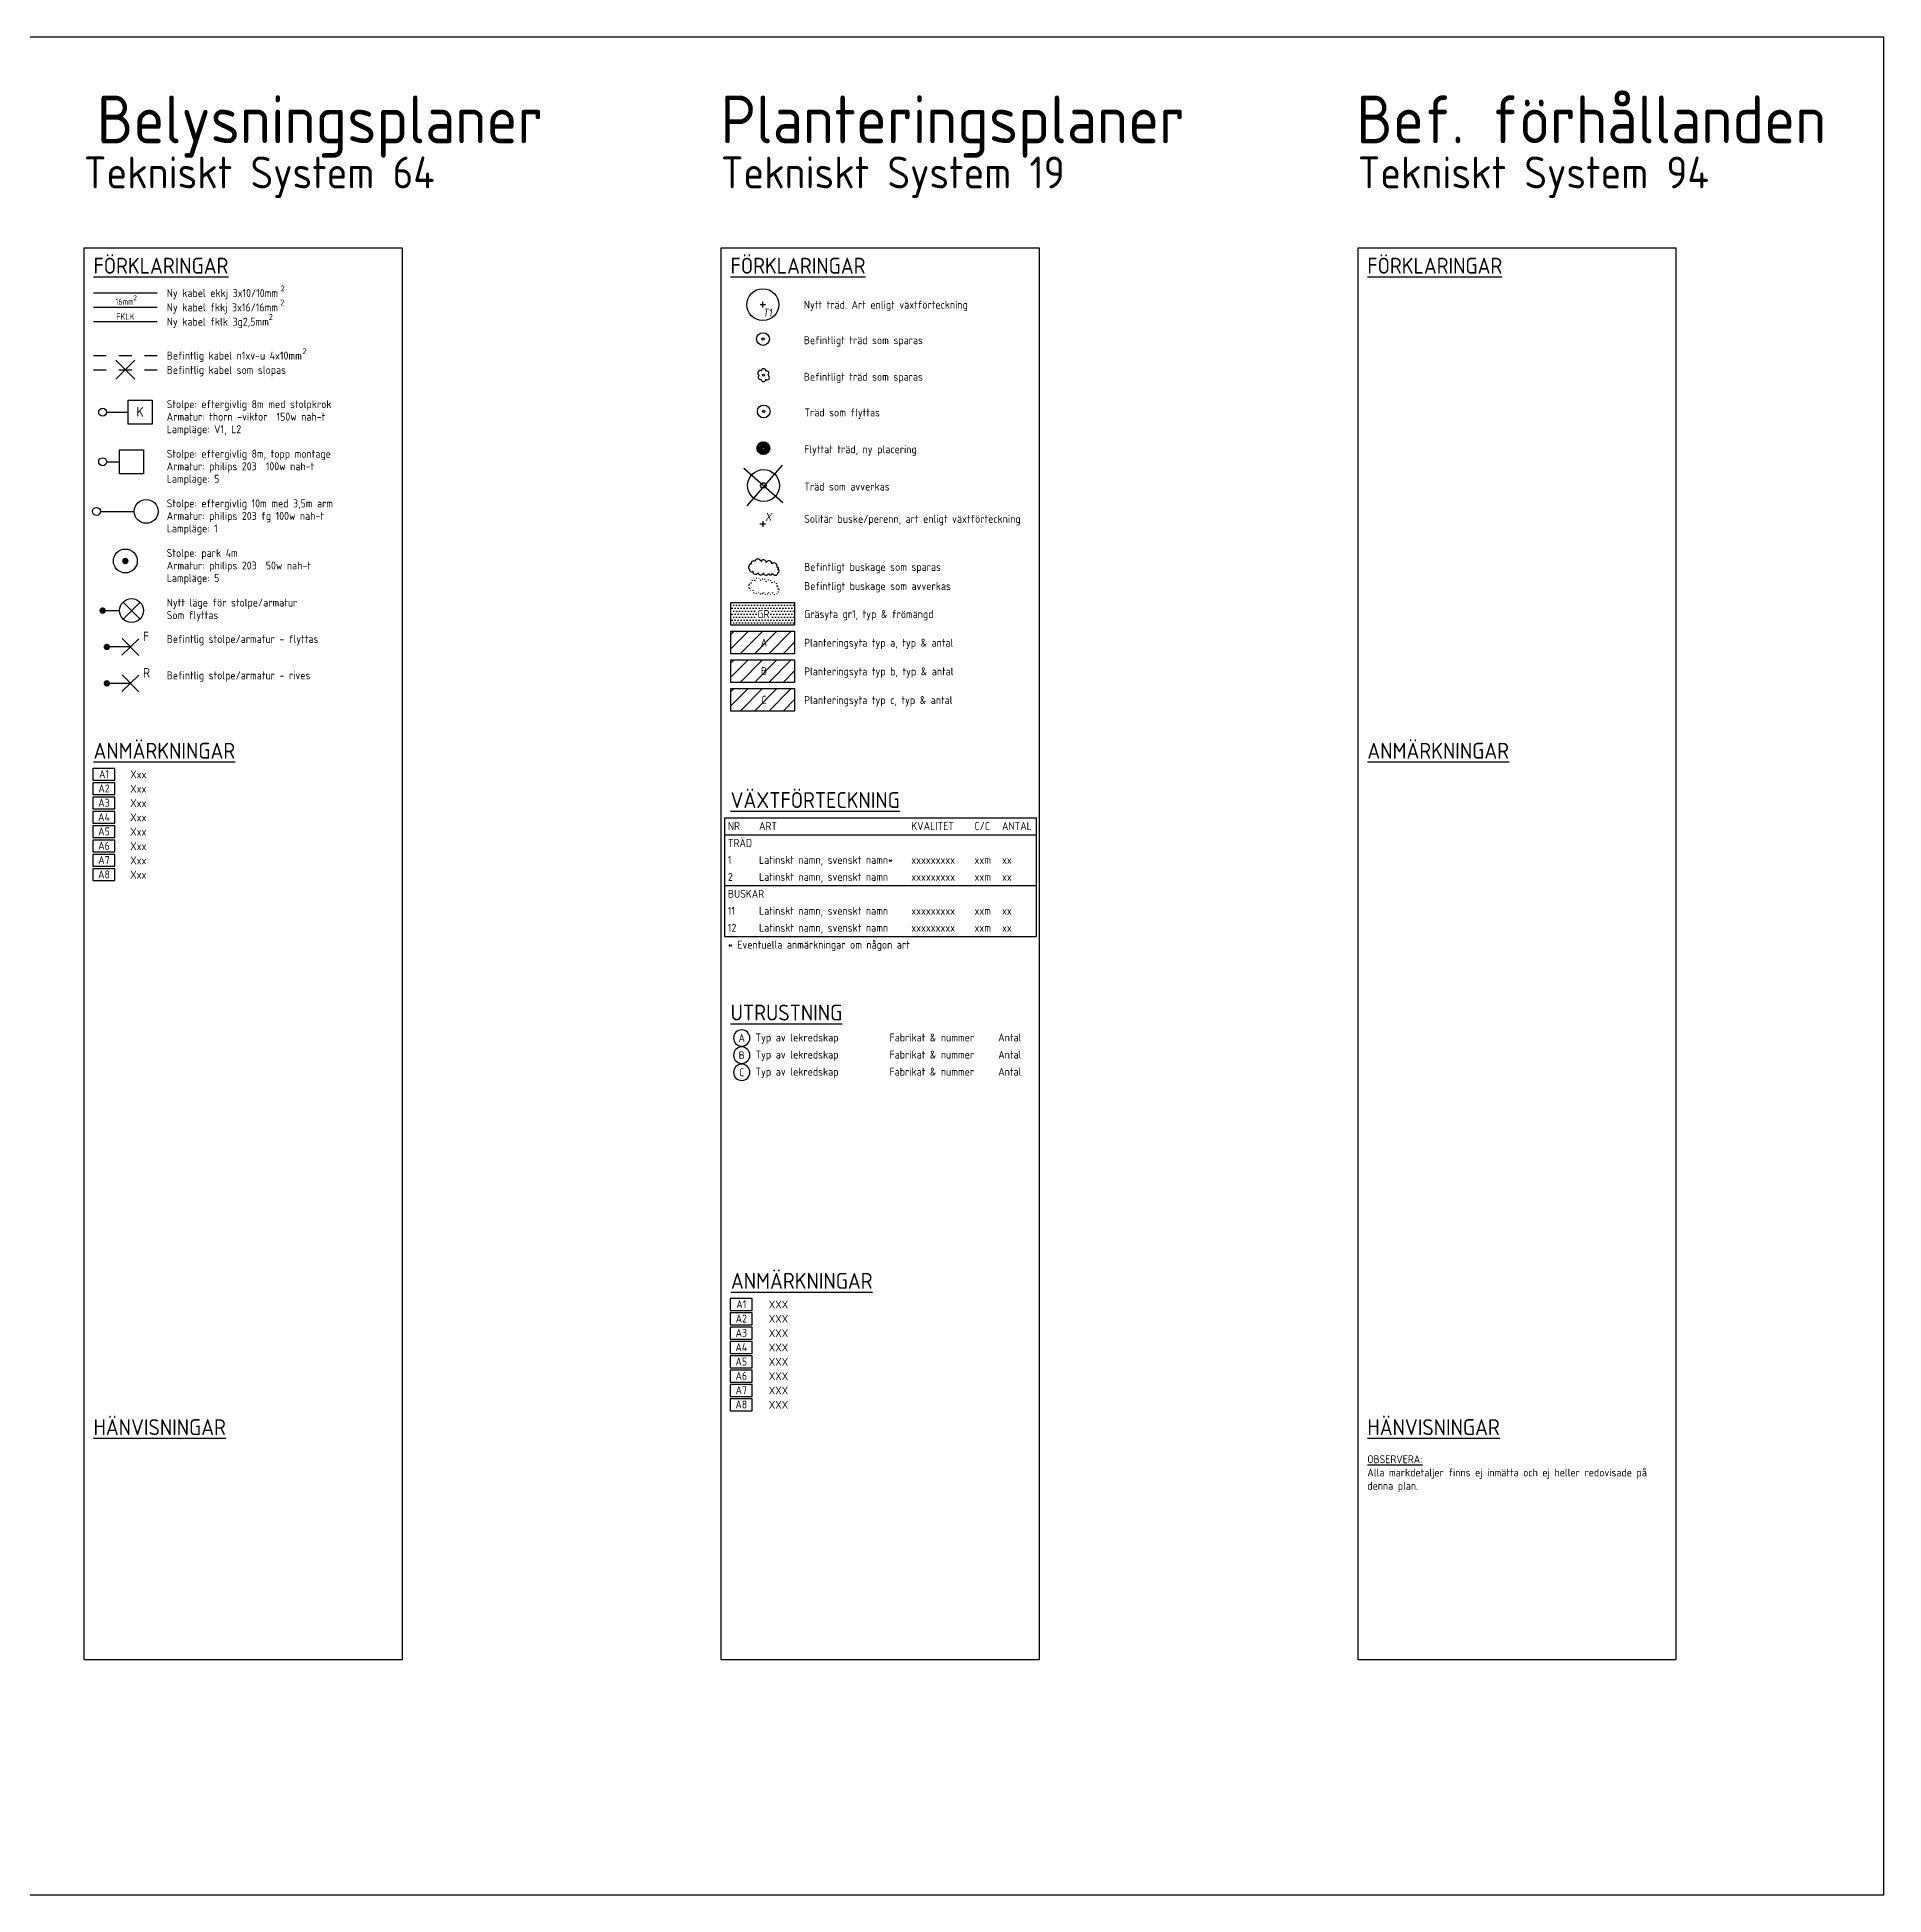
# Model space of a CAD drawing. Header units: metres. Extents: x 162815 to 178081, y 6220705 to 6240819.
# Drawn here: x 168557 to 169136, y 6230575 to 6231158 of the extents above; entities that cross this region are included whole.
import ezdxf
from ezdxf.enums import TextEntityAlignment as Align

# ---------------------------------------------------------------- set-up
doc = ezdxf.new("R2010")
doc.units = ezdxf.units.M
doc.linetypes.add('AA_DASHED_4', pattern=[8, 4, -4])
doc.linetypes.add('AA_DOT_1', pattern=[0.8, 0.2, -0.6])
doc.layers.get('Defpoints').update_dxf_attribs({"color": 5})
for name, color, linetype in [('19_anmärk', 1, 'Continuous'), ('19_BEF', 9, 'Continuous'), ('19_buskar', 3, 'Continuous'), ('19_gr-yta', 4, 'Continuous'), ('19_PL-YTA-A', 9, 'Continuous'), ('19_PL-YTA-B', 4, 'Continuous'), ('19_PL-YTA-C', 1, 'Continuous'), ('19_riv-buskar', 4, 'AA_DOT_1'), ('19_T', 1, 'Continuous'), ('19_TRAD', 3, 'Continuous'), ('19_träd', 3, 'Continuous'), ('19_txt', 1, 'Continuous'), ('19_utr', 3, 'Continuous'), ('64_anmärkning', 1, 'Continuous'), ('64_armatur', 3, 'Continuous'), ('64_b_kabel', 1, 'AA_DASHED_4'), ('64_b_kabel_riv', 7, 'Continuous'), ('64_kabel', 6, 'Continuous'), ('64_txt', 1, 'Continuous'), ('94_txt', 1, 'Continuous'), ('NRTEXT', 2, 'Continuous')]:
    doc.layers.add(name, color=color, linetype=linetype)
doc.styles.add('Iso', font='iso.shx')
pattern_1 = [(45, (166391.315, 6230567.4004), (-2.245064, 2.245064), [])]

# ---------------------------------------------------------------- blocks, each defined once
blk = doc.blocks.new('_SLLEDN')
at = {"linetype": 'Continuous'}
for p, q in [((1.18, -1.18), (-1.18, 1.18)), ((-1.18, -1.18), (1.18, 1.18))]:
    blk.add_line(p, q, dxfattribs=at)
blk = doc.blocks.new('_16')
at = {"style": 'Iso'}
for s, height, p in [('16mm', 1, (0, 0)), ('2', 0.75, (2.82, 0.73))]:
    blk.add_text(s, height=height, dxfattribs=at).set_placement(p)
blk = doc.blocks.new('_BEL-ESV1')
for p, q in [((0, -1.25), (0, -8)), ((-3.75, -8), (3.75, -8)), ((-3.75, -15.5), (-3.75, -8)), ((3.75, -8), (3.75, -15.5)), ((3.75, -15.5), (-3.75, -15.5))]:
    blk.add_line(p, q)
blk.add_circle((0, 0), 1.25)
blk = doc.blocks.new('_BEL-ESV2')
for p, q in [((-3.75, -12.82), (-3.75, -5.32)), ((-3.75, -5.32), (3.75, -5.32)), ((0, -1.25), (0, -5.32)), ((3.75, -5.32), (3.75, -12.82)), ((3.75, -12.82), (-3.75, -12.82))]:
    blk.add_line(p, q)
blk.add_circle((0, 0), 1.25)
blk = doc.blocks.new('_BEL-GC')
at = {"const_width": 1, "flags": 128}
blk.add_lwpolyline([(-0.45, -0.22, 1), (0.45, 0.22, 1)], format="xyb", close=True, dxfattribs=at)
blk.add_circle((0, 0), 3.75)
blk = doc.blocks.new('_BEL-ESV')
blk.add_line((0, -1.25), (0, -11.88))
for centre, radius in [((0, 0), 1.25), ((0, -15.62), 3.75)]:
    blk.add_circle(centre, radius)
blk = doc.blocks.new('_BEL-T')
for p, q in [((7.4, 0), (0.5, 0)), ((10.09, 2.6), (4.7, -2.6)), ((4.79, 2.7), (10, -2.7))]:
    blk.add_line(p, q)
at = {"const_width": 1, "flags": 128}
blk.add_lwpolyline([(0.22, -0.45, 1), (-0.22, 0.45, 1)], format="xyb", close=True, dxfattribs=at)
blk = doc.blocks.new('_BEL-B2')
for p, q in [((0, 0), (5.32, 0)), ((11.73, -2.65), (6.42, 2.65)), ((11.73, 2.65), (6.42, -2.65))]:
    blk.add_line(p, q)
at = {"const_width": 1, "flags": 128}
blk.add_lwpolyline([(0.22, -0.45, 1), (-0.22, 0.45, 1)], format="xyb", close=True, dxfattribs=at)
blk.add_circle((9.07, 0), 3.75)
blk = doc.blocks.new('_ANM')
at = {"color": 0}
blk.add_lwpolyline([(-3.46, -1.95), (3.46, -1.95), (3.46, 1.76), (-3.46, 1.76)], close=True, dxfattribs=at)
at = {"color": 4, "style": 'Iso'}
blk.add_attdef('ANM', text='', height=2.5, dxfattribs=at).set_placement((0, 0), align=Align.MIDDLE_CENTER)
blk = doc.blocks.new('_BUSKAGE')
blk.add_lwpolyline([(4.41, -0.09, 0.7808), (2.88, 0.99, 0.7808), (1.08, 1.35, 0.7808), (-0.63, 1.71, 0.7808), (-2.52, 1.71, 0.7808), (-3.6, 0.9, 0.7808), (-4.23, 0.18, 0.7808), (-4.14, -0.72, 0.7808), (-3.15, -1.35, 0.7808), (-1.44, -1.89, 0.7808), (0.18, -1.89, 0.7808), (1.8, -2.07, 0.7808), (3.06, -2.07, 0.7808), (4.77, -1.89, 0.7808), (4.77, -0.9, 0.7808), (4.41, -0.09, 0.7808)], format="xyb", close=True)
blk = doc.blocks.new('Befintligt träd')
for centre, radius in [((0.01, -0.01), 2), ((0, 0), 0.347)]:
    blk.add_circle(centre, radius)
blk = doc.blocks.new('Flyttat träd')
h = blk.add_hatch()
h.set_pattern_fill('ANSI31', color=256, scale=0.1, style=0)
h.set_pattern_definition([(45, (-492.00868, -446.62096), (-0.2245064, 0.2245064), [])])
h.paths.add_polyline_path([(-1.99, -0.01, 1), (2.01, -0.01, 1)])
h.paths.add_polyline_path([(0.35, 0, -1), (-0.35, 0, -1)], flags=16)
for centre, radius in [((0.01, -0.01), 2), ((0, 0), 0.347)]:
    blk.add_circle(centre, radius)
blk = doc.blocks.new('Träd som avverkas')
for p, q in [((5.84, 6.35), (-5.25, -6.44)), ((-6.18, 5.42), (6.12, -5.37))]:
    blk.add_line(p, q)
for centre, radius in [((0.03, -0.04), 5), ((-0.01, -0.01), 0.866)]:
    blk.add_circle(centre, radius)
blk = doc.blocks.new('LÖVTRÄD', base_point=(2, 2))
blk.add_circle((2, 2), 0.08)
for centre, radius, start, end in [((1.712, 2.192), 0.222, 59.744, 239.744), ((1.712, 1.808), 0.179, 116.565, 296.565), ((2, 2.352), 0.208, 0, 180), ((2, 1.648), 0.208, 180, 0), ((2.288, 1.808), 0.222, 239.744, 59.744), ((2.288, 2.192), 0.179, 296.565, 116.565)]:
    blk.add_arc(centre, radius, start, end)
blk = doc.blocks.new('NR')
blk.add_circle((0, 2.57), 2.57)
at = {"layer": 'NRTEXT', "style": 'Iso'}
blk.add_attdef('NR', text='', height=2.5, dxfattribs=at).set_placement((0, 2.57), align=Align.MIDDLE_CENTER)
blk = doc.blocks.new('Nytt träd')
for p, q in [((-0.87, 0), (0.87, 0)), ((0, -0.87), (0, 0.87))]:
    blk.add_line(p, q)
blk.add_circle((0, 0), 5)
at = {"color": 3, "style": 'Iso', "oblique": 9}
blk.add_attdef('TRADSORT', (0, -3.75), '', height=2.5, dxfattribs=at)
blk = doc.blocks.new('Ny buske')
for p, q in [((-0.9, 0), (0.83, 0)), ((0, 0.83), (0, -0.9))]:
    blk.add_line(p, q)
at = {"color": 3, "style": 'Iso', "oblique": 9}
blk.add_attdef('SOLITÄR', (0.74, 0.95), '', height=2.5, dxfattribs=at)

msp = doc.modelspace()

# ---------------------------------------------------------------- hatches: boundary and pattern name
at = {"layer": '19_gr-yta'}
h = msp.add_hatch(dxfattribs=at)
h.set_pattern_fill('DOTS', color=256, scale=15, style=0)
h.set_pattern_definition([(0, (167554.7005, 6230540.8612), (0.46875, 0.9375), [0, -0.9375])])
h.paths.add_polyline_path([(168774.457, 6230973.347), (168774.457, 6230980.395), (168794.457, 6230980.395), (168794.457, 6230973.347)])
h.paths.add_polyline_path([(168782.163, 6230974.911), (168786.627, 6230974.911), (168786.627, 6230978.661), (168782.163, 6230978.661)], flags=24)
at = {"layer": '19_PL-YTA-A'}
h = msp.add_hatch(dxfattribs=at)
h.set_pattern_fill('ANSI31', color=256, style=0)
h.set_pattern_definition(pattern_1)
h.paths.add_polyline_path([(168774.457, 6230964.347), (168774.457, 6230971.395), (168794.457, 6230971.395), (168794.457, 6230964.347)])
h.paths.add_polyline_path([(168783.501, 6230965.996), (168786.179, 6230965.996), (168786.179, 6230969.746), (168783.501, 6230969.746)], flags=24)
at = {"layer": '19_PL-YTA-B'}
h = msp.add_hatch(dxfattribs=at)
h.set_pattern_fill('ANSI31', color=256, style=0)
h.set_pattern_definition(pattern_1)
h.paths.add_polyline_path([(168774.457, 6230955.347), (168774.457, 6230962.395), (168794.457, 6230962.395), (168794.457, 6230955.347)])
h.paths.add_polyline_path([(168783.501, 6230956.996), (168786.179, 6230956.996), (168786.179, 6230960.746), (168783.501, 6230960.746)], flags=24)
at = {"layer": '19_PL-YTA-C'}
h = msp.add_hatch(dxfattribs=at)
h.set_pattern_fill('ANSI31', color=256, angle=360, style=0)
h.set_pattern_definition([(45, (166391.315, 6230567.4004), (-2.245064, 2.245064), [])])
h.paths.add_polyline_path([(168774.457, 6230946.347), (168774.457, 6230953.395), (168794.457, 6230953.395), (168794.457, 6230946.347)])
h.paths.add_polyline_path([(168783.501, 6230947.996), (168786.179, 6230947.996), (168786.179, 6230951.746), (168783.501, 6230951.746)], flags=24)

# ---------------------------------------------------------------- linework, layer by layer
at = {"layer": '19_txt'}
for p, q in [((168772.407, 6230912.83), (168772.407, 6230875.555)), ((168772.407, 6230912.83), (168870.304, 6230912.83)), ((168870.304, 6230912.83), (168870.304, 6230875.555)), ((168772.407, 6230907.505), (168870.304, 6230907.505)), ((168772.407, 6230891.53), (168870.304, 6230891.53)), ((168772.407, 6230875.555), (168870.304, 6230875.555))]:
    msp.add_line(p, q, dxfattribs=at)
for points in [[(168774.457, 6230973.347), (168774.457, 6230980.395), (168794.457, 6230980.395), (168794.457, 6230973.347)], [(168774.457, 6230964.347), (168774.457, 6230971.395), (168794.457, 6230971.395), (168794.457, 6230964.347)], [(168774.457, 6230955.347), (168774.457, 6230962.395), (168794.457, 6230962.395), (168794.457, 6230955.347)], [(168774.457, 6230946.347), (168774.457, 6230953.395), (168794.457, 6230953.395), (168794.457, 6230946.347)]]:
    msp.add_lwpolyline(points, close=True, dxfattribs=at)
at = {"layer": '64_b_kabel'}
for p, q in [((168574.307, 6231058.038), (168594.307, 6231058.038)), ((168574.307, 6231053.538), (168594.307, 6231053.538))]:
    msp.add_line(p, q, dxfattribs=at)
at = {"layer": '64_kabel'}
for p, q in [((168574.307, 6231077.692), (168594.307, 6231077.692)), ((168574.307, 6231073.192), (168594.307, 6231073.192)), ((168574.307, 6231068.692), (168594.307, 6231068.692))]:
    msp.add_line(p, q, dxfattribs=at)
at = {"layer": 'Defpoints', "flags": 128}
for points in [[(167554.551, 6230574.576), (169136.487, 6230574.576), (169136.487, 6231157.96), (167554.551, 6231157.96)], [(168571.307, 6231091.684), (168571.307, 6230648.484), (168671.307, 6230648.484), (168671.307, 6231091.684)], [(168771.307, 6231091.684), (168771.307, 6230648.484), (168871.307, 6230648.484), (168871.307, 6231091.684)], [(168771.307, 6231091.684), (168771.307, 6230648.484), (168871.307, 6230648.484), (168871.307, 6231091.684)], [(168971.307, 6231091.684), (168971.307, 6230648.484), (169071.307, 6230648.484), (169071.307, 6231091.684)]]:
    msp.add_lwpolyline(points, close=True, dxfattribs=at)

# ---------------------------------------------------------------- block references
at = {"layer": '19_anmärk'}
for p, values in [((168777.725, 6230760.057), {'ANM': 'A1'}), ((168777.725, 6230755.557), {'ANM': 'A2'}), ((168777.725, 6230751.057), {'ANM': 'A3'}), ((168777.725, 6230746.557), {'ANM': 'A4'}), ((168777.725, 6230742.057), {'ANM': 'A5'}), ((168777.725, 6230737.557), {'ANM': 'A6'}), ((168777.725, 6230733.057), {'ANM': 'A7'}), ((168777.725, 6230728.557), {'ANM': 'A8'})]:
    msp.add_blockref('_ANM', p, dxfattribs=at).add_auto_attribs(values)
at = {"layer": '19_BEF', "xscale": 3.600000000005821, "yscale": 3.600000000005821, "zscale": 3.600000000005821}
msp.add_blockref('LÖVTRÄD', (168784.706, 6231051.806), dxfattribs=at)
at = {"layer": '19_BEF'}
msp.add_blockref('Befintligt träd', (168784.755, 6231040.419), dxfattribs=at)
at = {"layer": '19_buskar'}
msp.add_blockref('Ny buske', (168784.487, 6231005.112), dxfattribs=at).add_auto_attribs({'SOLITÄR': 'X'})
msp.add_blockref('_BUSKAGE', (168784.471, 6230991.603), dxfattribs=at)
at = {"layer": '19_riv-buskar'}
msp.add_blockref('_BUSKAGE', (168784.471, 6230985.601), dxfattribs=at)
at = {"layer": '19_TRAD'}
for name, p in [('Befintligt träd', (168784.537, 6231063.149)), ('Flyttat träd', (168784.621, 6231028.902)), ('Träd som avverkas', (168784.677, 6231017.187))]:
    msp.add_blockref(name, p, dxfattribs=at)
at = {"layer": '19_träd'}
msp.add_blockref('Nytt träd', (168784.487, 6231073.959), dxfattribs=at).add_auto_attribs({'TRADSORT': 'T1'})
at = {"layer": '19_utr'}
ref = msp.add_blockref('NR', (168777.862, 6230841.073), dxfattribs=dict(at, xscale=-1))
ref.add_attrib('NR', 'A', dxfattribs={"layer": '19_T', "height": 2.5, "style": 'Iso'}).set_placement((168777.862, 6230843.645), align=Align.MIDDLE_CENTER)
ref = msp.add_blockref('NR', (168777.862, 6230835.698), dxfattribs=dict(at, xscale=-1))
ref.add_attrib('NR', 'B', dxfattribs={"layer": '19_T', "height": 2.5, "style": 'Iso'}).set_placement((168777.862, 6230838.27), align=Align.MIDDLE_CENTER)
ref = msp.add_blockref('NR', (168777.862, 6230830.322), dxfattribs=dict(at, xscale=-1))
ref.add_attrib('NR', 'C', dxfattribs={"layer": '19_T', "height": 2.5, "style": 'Iso'}).set_placement((168777.862, 6230832.894), align=Align.MIDDLE_CENTER)
at = {"layer": '64_anmärkning'}
for p, values in [((168577.598, 6230926.528), {'ANM': 'A1'}), ((168577.598, 6230922.028), {'ANM': 'A2'}), ((168577.598, 6230917.528), {'ANM': 'A3'}), ((168577.598, 6230913.028), {'ANM': 'A4'}), ((168577.598, 6230908.528), {'ANM': 'A5'}), ((168577.598, 6230904.028), {'ANM': 'A6'}), ((168577.598, 6230899.528), {'ANM': 'A7'}), ((168577.598, 6230895.028), {'ANM': 'A8'})]:
    msp.add_blockref('_ANM', p, dxfattribs=at).add_auto_attribs(values)
at = {"layer": '64_armatur', "rotation": 90}
for name, p in [('_BEL-ESV1', (168577.182, 6231040.191)), ('_BEL-ESV2', (168577.182, 6231024.613)), ('_BEL-ESV', (168575.245, 6231009.035))]:
    msp.add_blockref(name, p, dxfattribs=at)
at = {"layer": '64_armatur'}
for name, p in [('_BEL-GC', (168584.307, 6230993.457)), ('_BEL-B2', (168577.182, 6230977.879)), ('_BEL-T', (168578.502, 6230966.452)), ('_BEL-T', (168578.502, 6230955.025))]:
    msp.add_blockref(name, p, dxfattribs=at)
at = {"layer": '64_b_kabel_riv', "xscale": 2.5, "yscale": 2.5, "zscale": 2.5}
msp.add_blockref('_SLLEDN', (168584.307, 6231053.538), dxfattribs=at)
at = {"layer": '64_txt', "xscale": 2, "yscale": 2, "zscale": 2}
msp.add_blockref('_16', (168581.172, 6231073.892), dxfattribs=at)

# ---------------------------------------------------------------- texts
at = {"layer": '19_txt', "color": 7, "style": 'Iso'}
for s, p in [('%%uFÖRKLARINGAR', (168774.355, 6231083.684)), ('%%uVÄXTFÖRTECKNING', (168774.355, 6230915.875)), ('%%uUTRUSTNING', (168774.355, 6230849.14)), ('%%uANMÄRKNINGAR', (168774.457, 6230764.89))]:
    msp.add_text(s, height=5, dxfattribs=at).set_placement(p)
at = {"layer": '19_txt', "style": 'Iso'}
for s, p in [('GR', (168782.788, 6230975.536)), ('NR', (168773.52, 6230908.985)), ('ART', (168783.291, 6230908.985)), ('KVALITET', (168831.104, 6230908.985)), ('C/C', (168850.944, 6230908.985)), ('ANTAL', (168859.588, 6230908.985)), ('TRÄD', (168773.52, 6230903.66)), ('1', (168773.52, 6230898.335)), ('Latinskt namn, svenskt namn*', (168783.291, 6230898.335)), ('xxxxxxxxx', (168831.104, 6230898.335)), ('xxm', (168850.944, 6230898.335)), ('xx', (168859.588, 6230898.335)), ('2', (168773.52, 6230893.01)), ('Latinskt namn, svenskt namn', (168783.291, 6230893.01)), ('xxxxxxxxx', (168831.104, 6230893.01)), ('xxm', (168850.944, 6230893.01)), ('xx', (168859.588, 6230893.01)), ('BUSKAR', (168773.52, 6230887.685)), ('11', (168773.52, 6230882.36)), ('Latinskt namn, svenskt namn', (168783.291, 6230882.36)), ('xxxxxxxxx', (168831.104, 6230882.36)), ('xxm', (168850.944, 6230882.36)), ('xx', (168859.588, 6230882.36)), ('12', (168773.52, 6230877.035)), ('Latinskt namn, svenskt namn', (168783.291, 6230877.035)), ('xxxxxxxxx', (168831.104, 6230877.035)), ('xxm', (168850.944, 6230877.035)), ('xx', (168859.588, 6230877.035)), ('* Eventuella anmärkningar om någon art', (168773.52, 6230871.71)), ('Typ av lekredskap', (168782.163, 6230842.57)), ('Fabrikat & nummer', (168824.268, 6230842.57)), ('Antal', (168858.406, 6230842.57)), ('Typ av lekredskap', (168782.163, 6230837.194)), ('Fabrikat & nummer', (168824.268, 6230837.194)), ('Antal', (168858.406, 6230837.194)), ('Typ av lekredskap', (168782.163, 6230831.819)), ('Fabrikat & nummer', (168824.268, 6230831.819)), ('Antal', (168858.406, 6230831.819)), ('XXX', (168786.368, 6230758.722)), ('XXX', (168786.368, 6230754.222)), ('XXX', (168786.368, 6230749.722)), ('XXX', (168786.368, 6230745.222)), ('XXX', (168786.368, 6230740.722)), ('XXX', (168786.368, 6230736.222)), ('XXX', (168786.368, 6230731.722)), ('XXX', (168786.368, 6230727.222))]:
    msp.add_text(s, height=2.5, dxfattribs=at).set_placement(p)
for s, p in [('A', (168784.84, 6230967.871)), ('B', (168784.84, 6230958.871)), ('C', (168784.84, 6230949.871))]:
    msp.add_text(s, height=2.5, dxfattribs=at).set_placement(p, align=Align.MIDDLE_CENTER)
at = {"layer": '19_txt', "char_height": 2.5, "attachment_point": 1, "style": 'Iso'}
for s, insert, width in [('Nytt träd. Art enligt växtförteckning', (168797.355, 6231075.173), 72.63008), ('Befintligt träd som sparas', (168797.355, 6231064.045), 43.21429), ('Befintligt träd som sparas', (168797.355, 6231052.563), 43.21429), ('Träd som flyttas', (168797.54, 6231041.349), 28.03571), ('Flyttat träd, ny placering', (168797.439, 6231029.798), 43.03571), ('Träd som avverkas', (168797.49, 6231018.076), 30.53571), ('Solitär buske/perenn, art enligt växtförteckning', (168797.457, 6231007.916), 73.85031), ('Befintligt buskage som sparas', (168797.457, 6230992.842), 48.57143), ('Befintligt buskage som avverkas', (168797.457, 6230986.84), 52.32143), ('Gräsyta gr1, typ & frömängd', (168797.457, 6230978.036), 45.17857), ('Planteringsyta typ a, typ & antal', (168797.457, 6230969.036), 48.39286), ('Planteringsyta typ b, typ & antal', (168797.457, 6230960.036), 48.21429), ('Planteringsyta typ c, typ & antal', (168797.457, 6230951.036), 48.21429)]:
    msp.add_mtext(s, dxfattribs=dict(at, insert=insert, width=width))
at = {"layer": '64_armatur', "style": 'Iso'}
for s, p in [('K', (168587.831, 6231038.791)), ('F', (168589.842, 6230968.274)), ('R', (168589.842, 6230956.847))]:
    msp.add_text(s, height=3, dxfattribs=at).set_placement(p)
at = {"layer": '64_txt', "color": 7, "style": 'Iso'}
for s, p in [('%%uFÖRKLARINGAR', (168574.307, 6231083.684)), ('%%uANMÄRKNINGAR', (168574.307, 6230931.362)), ('%%uHÄNVISNINGAR', (168574.307, 6230718.946))]:
    msp.add_text(s, height=5, dxfattribs=at).set_placement(p)
at = {"layer": '64_txt', "style": 'Iso'}
for s, height, p in [('2', 1.875, (168633.068, 6231078.128)), ('Ny kabel ekkj 3x10/10mm', 2.5, (168597.307, 6231076.357)), ('Ny kabel fkkj 3x16/16mm', 2.5, (168597.307, 6231071.857)), ('2', 1.875, (168632.974, 6231073.697)), ('Ny kabel fklk 3g2,5mm', 2.5, (168597.307, 6231067.357)), ('2', 1.875, (168629.339, 6231069.144)), ('Befintlig kabel n1xv-u 4x10mm', 2.5, (168597.307, 6231056.702)), ('2', 1.875, (168639.933, 6231058.432)), ('Befintlig kabel som slopas', 2.5, (168597.307, 6231052.202)), ('Stolpe: eftergivlig 8m med stolpkrok', 2.5, (168597.307, 6231041.457)), ('Armatur: thorn -viktor  150w nah-t', 2.5, (168597.307, 6231037.524)), ('Lampläge: V1, L2', 2.5, (168597.307, 6231033.592)), ('Stolpe: eftergivlig 8m, topp montage', 2.5, (168597.307, 6231025.879)), ('Armatur: philips 203  100w nah-t', 2.5, (168597.307, 6231021.946)), ('Lampläge: 5', 2.5, (168597.307, 6231018.014)), ('Stolpe: eftergivlig 10m med 3,5m arm', 2.5, (168597.307, 6231010.301)), ('Armatur: philips 203 fg 100w nah-t', 2.5, (168597.307, 6231006.368)), ('Lampläge: 1', 2.5, (168597.307, 6231002.436)), ('Stolpe: park 4m', 2.5, (168597.307, 6230994.723)), ('Armatur: philips 203  50w nah-t', 2.5, (168597.307, 6230990.79)), ('Lampläge: 5', 2.5, (168597.307, 6230986.858)), ('Nytt läge för stolpe/armatur', 2.5, (168597.307, 6230979.145)), ('Som flyttas', 2.5, (168597.307, 6230975.212)), ('Befintlig stolpe/armatur - flyttas', 2.5, (168597.307, 6230967.718)), ('Befintlig stolpe/armatur - rives', 2.5, (168597.307, 6230956.291)), ('Xxx', 2.5, (168585.839, 6230925.193)), ('Xxx', 2.5, (168585.839, 6230920.693)), ('Xxx', 2.5, (168585.839, 6230916.193)), ('Xxx', 2.5, (168585.839, 6230911.693)), ('Xxx', 2.5, (168585.839, 6230907.193)), ('Xxx', 2.5, (168585.839, 6230902.693)), ('Xxx', 2.5, (168585.839, 6230898.193)), ('Xxx', 2.5, (168585.839, 6230893.693))]:
    msp.add_text(s, height=height, dxfattribs=at).set_placement(p)
msp.add_text('FKLK', height=2, dxfattribs=at).set_placement((168584.307, 6231069.192), align=Align.CENTER)
at = {"layer": '94_txt', "color": 7, "style": 'Iso'}
for s, p in [('%%uFÖRKLARINGAR', (168974.307, 6231083.684)), ('%%uANMÄRKNINGAR', (168974.307, 6230931.362)), ('%%uHÄNVISNINGAR', (168974.307, 6230718.946))]:
    msp.add_text(s, height=5, dxfattribs=at).set_placement(p)
at = {"layer": '94_txt', "insert": (168974.307, 6230712.623), "char_height": 2.5, "width": 97, "attachment_point": 1, "style": 'Iso'}
msp.add_mtext('{\\LOBSERVERA:}\\PAlla markdetaljer finns ej inmätta och ej heller redovisade på denna plan.', dxfattribs=at)
at = {"layer": 'Defpoints', "style": 'Iso'}
for s, height, p in [('Belysningsplaner', 15, (168575.363, 6231124.632)), ('Planteringsplaner', 15, (168771.213, 6231124.632)), ('Bef. förhållanden', 15, (168970.828, 6231124.632)), ('Tekniskt System 64', 10, (168571.307, 6231110.471)), ('Tekniskt System 19', 10, (168771.307, 6231110.471)), ('Tekniskt System 94', 10, (168971.307, 6231110.471))]:
    msp.add_text(s, height=height, dxfattribs=at).set_placement(p)

doc.saveas('drawing.dxf')
